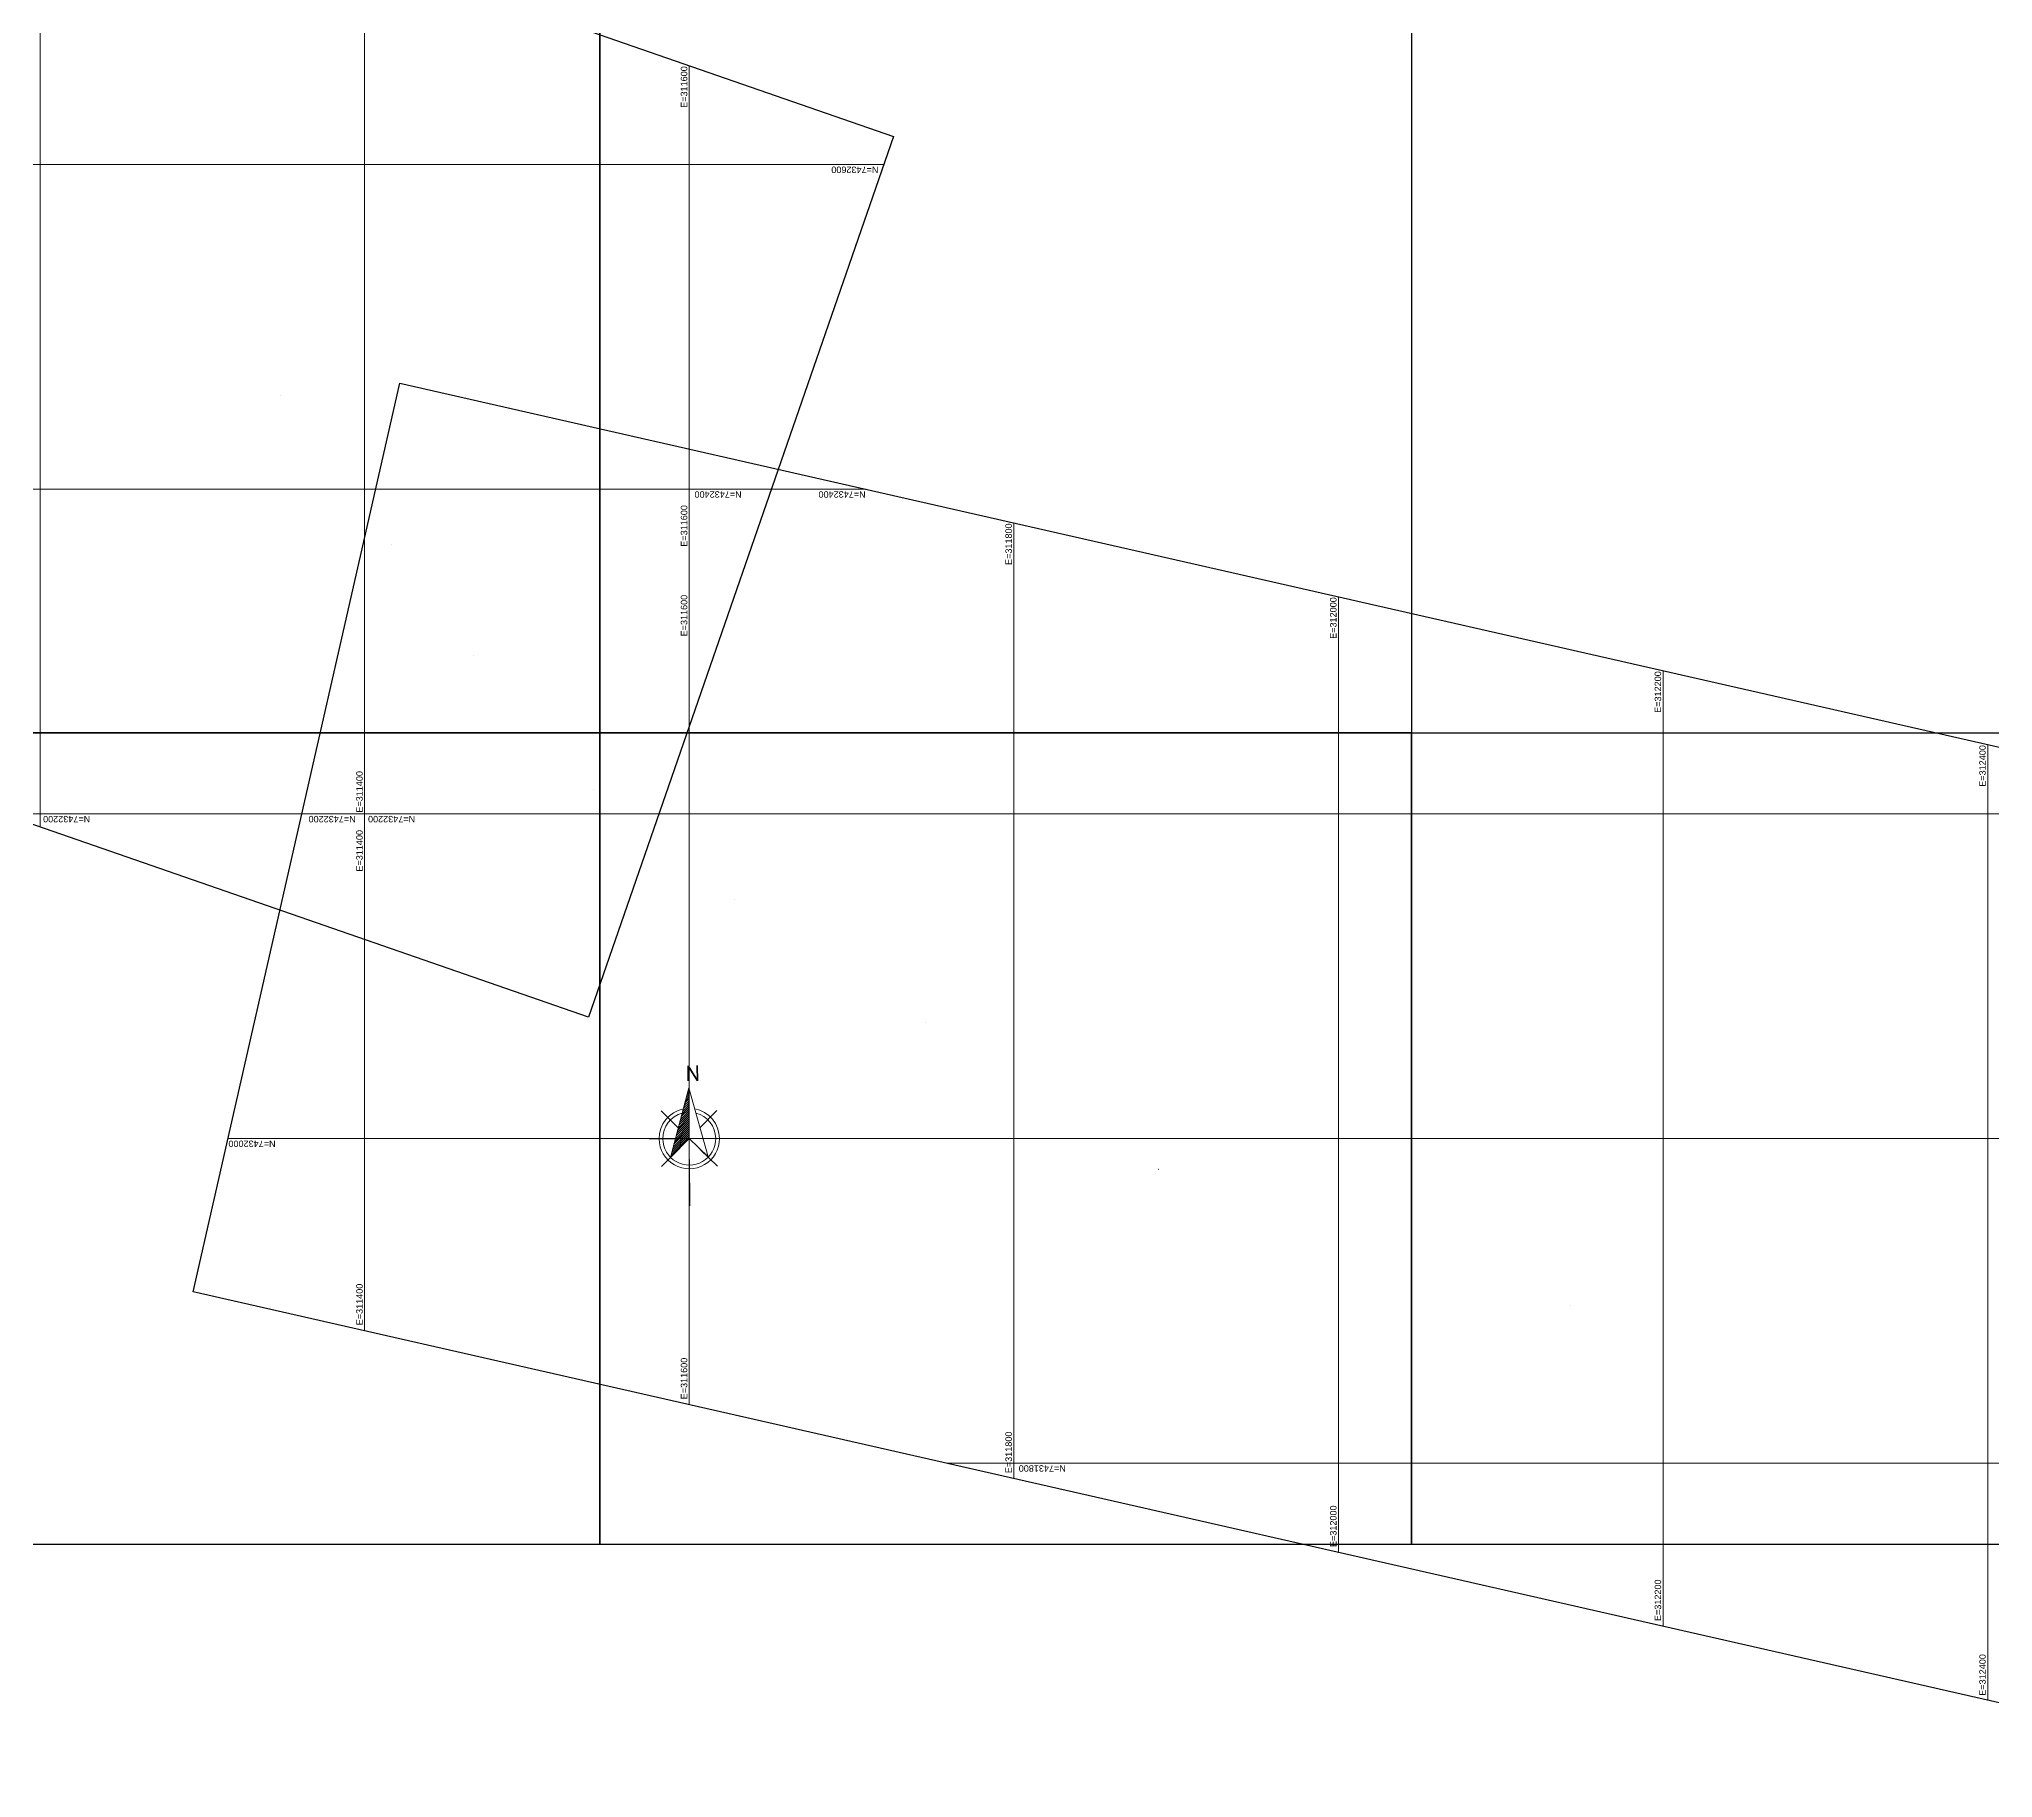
# Model space of a CAD drawing. Header units: metres. Extents: x 307545 to 341809, y 7387092 to 7434457.
# Drawn here: x 311199 to 312403, y 7431606 to 7432677 of the extents above; entities that cross this region are included whole.
import ezdxf
from ezdxf.enums import TextEntityAlignment as Align

# ---------------------------------------------------------------- set-up
doc = ezdxf.new("R2010")
doc.units = ezdxf.units.M
doc.header["$LTSCALE"] = 10
for name, color, linetype, lineweight in [('2 - TIC', 40, 'TIC_LINE', 30), ('A-NORTE', 2, 'Continuous', 9), ('F-VT-MALHA', 8, 'Continuous', 0)]:
    doc.layers.add(name, color=color, linetype=linetype, lineweight=lineweight)
doc.layers.add('A-IMAGENS', color=255, linetype='Continuous')
doc.layers.add('F-SC-MALHA-TXT', color=8, linetype='Continuous')
doc.layers.add('A-VIEWPORTS', color=2, linetype='Continuous', plot=False)
doc.styles.add('Arial', font='arial.ttf')
doc.styles.add('R200', font='simplex.shx', dxfattribs={"height": 5})
doc.styles.get("Standard").update_dxf_attribs({"font": 'arial.ttf'})
doc.linetypes.add('TIC_LINE', pattern='A,3.5,-0.25,["TIC",Standard,S=0.175,R=0,X=-0.05,Y=-0.1],-0.5', length=4.25)
doc.dimstyles.new('ISO-25', dxfattribs={"dimtxt": 2.5, "dimasz": 2.5, "dimexe": 1.25, "dimexo": 0.625, "dimtad": 1, "dimtxsty": 'Standard', "dimcen": 2.5, "dimadec": 0, "dimazin": 0, "dimtfac": 1, "dimtmove": 0, "dimatfit": 3, "dimfxl": 1, "dimarcsym": 0})
picture_1 = doc.add_image_def('image1.jpg', size_in_pixel=(5000, 5000))
picture_2 = doc.add_image_def('image2.jpg', size_in_pixel=(5000, 5000))
picture_3 = doc.add_image_def('image3.jpg', size_in_pixel=(5000, 5000))
picture_4 = doc.add_image_def('image8.jpg', size_in_pixel=(5000, 5000))
picture_5 = doc.add_image_def('image11.jpg', size_in_pixel=(5000, 5000))

# ---------------------------------------------------------------- blocks, each defined once
blk = doc.blocks.new('*U77')
at = {"layer": 'A-VIEWPORTS', "color": 2, "linetype": 'Continuous', "lineweight": -3}
blk.add_lwpolyline([(312610.1, 7431606.2), (311294.3, 7431905.7), (311421.7, 7432465.4), (312737.5, 7432165.9)], close=True, dxfattribs=at)
blk = doc.blocks.new('*U78')
at = {"layer": 'A-VIEWPORTS', "color": 2, "linetype": 'Continuous', "lineweight": -3}
blk.add_lwpolyline([(311537.9, 7432074.9), (310262.8, 7432516.9), (310450.8, 7433059.2), (311725.9, 7432617.3)], close=True, dxfattribs=at)
blk = doc.blocks.new('*X81')
at = {"color": 0}
for p, q in [((145.76, -415.33), (147.62, -413.47)), ((145.96, -414.6), (147.62, -412.94)), ((146.16, -413.87), (147.62, -412.41)), ((146.36, -413.14), (147.62, -411.88)), ((146.55, -412.41), (147.62, -411.35)), ((146.75, -411.68), (147.62, -410.82)), ((146.95, -410.95), (147.62, -410.29)), ((147.15, -410.22), (147.62, -409.76)), ((147.35, -409.49), (147.62, -409.23)), ((147.55, -408.76), (147.62, -408.7)), ((143.96, -421.9), (147.62, -418.24)), ((144.16, -421.17), (147.62, -417.71)), ((144.36, -420.44), (147.62, -417.18)), ((144.56, -419.71), (147.62, -416.65)), ((144.76, -418.98), (147.62, -416.12)), ((144.96, -418.25), (147.62, -415.59)), ((145.16, -417.52), (147.62, -415.06)), ((145.36, -416.79), (147.62, -414.53)), ((145.56, -416.06), (147.62, -414)), ((142.76, -426.28), (147.62, -421.42)), ((142.96, -425.55), (147.62, -420.89)), ((143.16, -424.82), (147.62, -420.36)), ((143.36, -424.09), (147.62, -419.83)), ((143.56, -423.36), (147.62, -419.3)), ((143.76, -422.63), (147.62, -418.77))]:
    blk.add_line(p, q, dxfattribs=at)
blk = doc.blocks.new('NORTE')
at = {"layer": 'A-NORTE'}
for p, q in [((0, 72.7), (0, 35.2)), ((-6.7, 48.2), (-17.2, 58.7)), ((6.7, 48.2), (17.2, 58.7)), ((-8.5, 41.5), (-24.7, 41.5)), ((8.5, 41.5), (24.7, 41.5)), ((-6.7, 34.8), (-17.2, 24.4)), ((0, 28.7), (0, 0)), ((6.7, 34.8), (17.2, 24.4))]:
    blk.add_line(p, q, dxfattribs=at)
blk.add_lwpolyline([(-11.7, 30), (0, 72.7), (11.6, 30.1), (0, 41.5), (-11.7, 30)], dxfattribs=at)
for points in [[(-18.6, 41.5, 1), (18.6, 41.5, 0.359415), (3.5, 59.8, 1)], [(-3.5, 59.8, 0.359415), (-18.6, 41.5, 1)]]:
    blk.add_lwpolyline(points, format="xyb", dxfattribs=at)
for start, end in [(105.027, 180), (0, 74.973), (180, 0)]:
    blk.add_arc((0, 41.5), 16.3, start, end, dxfattribs=at)
at = {"layer": 'A-NORTE', "xscale": 2.329019315242768, "yscale": 2.329019315242768, "zscale": 2.329019315242768}
blk.add_blockref('*X81', (-343.8, 1024.1), dxfattribs=at)
at = {"layer": 'A-NORTE', "style": 'R200'}
blk.add_attdef('N', (-2, 77), '', height=9.44, dxfattribs=at)

msp = doc.modelspace()

# ---------------------------------------------------------------- linework, layer by layer
at = {"layer": 'F-VT-MALHA'}
for p, q in [((311200, 7432799.6), (311200, 7432192)), ((311400, 7432730.2), (311400, 7432198.5)), ((311600, 7432660.9), (311600, 7432364.3)), ((310430.1, 7432600), (311719.9, 7432600)), ((310600.1, 7432400), (311643.1, 7432400)), ((311709, 7432400), (311643.1, 7432400)), ((311800, 7432379.3), (311800, 7431790.6)), ((311600, 7432364.3), (311600, 7431836.1)), ((312000, 7432333.8), (312000, 7431745.1)), ((312200, 7432288.2), (312200, 7431699.5)), ((312400, 7432242.7), (312400, 7431654)), ((311177.1, 7432200), (311401.8, 7432200)), ((311400, 7432198.5), (311400, 7431881.7)), ((311401.8, 7432200), (312525.3, 7432200)), ((311315.8, 7432000), (312601.3, 7432000)), ((311758.7, 7431800), (312654.3, 7431800))]:
    msp.add_line(p, q, dxfattribs=at)

# ---------------------------------------------------------------- block references
at = {"layer": 'A-NORTE', "rotation": 0.3942012420536032}
msp.add_blockref('NORTE', (311600.3, 7431958.5), dxfattribs=at).add_auto_attribs({'N': 'N'})
at = {"layer": 'A-VIEWPORTS', "color": 2, "linetype": 'Continuous', "lineweight": -3}
for name in ['*U78', '*U77']:
    msp.add_blockref(name, (0, 0), dxfattribs=at)

# ---------------------------------------------------------------- texts
at = {"layer": 'F-SC-MALHA-TXT', "style": 'Arial'}
for s, rotation, p in [('E=311600', 90, (311600, 7432660.6)), ('E=311800', 90, (311800, 7432379)), ('E=311600', 90, (311600, 7432335)), ('E=312000', 90, (312000, 7432333.5)), ('E=312200', 90, (312200, 7432287.9)), ('E=312400', 90, (312400, 7432242.4)), ('N=7432200', 180, (311201.9, 7432200)), ('N=7432200', 180, (311402.1, 7432200)), ('N=7432000', 180, (311316.1, 7432000)), ('N=7431800', 180, (311803, 7431800))]:
    msp.add_text(s, height=4, rotation=rotation, dxfattribs=at).set_placement(p, align=Align.BOTTOM_RIGHT)
for s, rotation, p in [('N=7432600', 180, (311716.6, 7432600)), ('E=311600', 90, (311600, 7432364.6)), ('N=7432400', 180, (311632.3, 7432400)), ('N=7432400', 180, (311708.7, 7432400)), ('E=311400', 90, (311400, 7432200.8)), ('N=7432200', 180, (311394.5, 7432200)), ('E=311400', 90, (311400, 7432164.5)), ('E=311400', 90, (311400, 7431885)), ('E=311600', 90, (311600, 7431839.4)), ('E=311800', 90, (311800, 7431793.9)), ('E=312000', 90, (312000, 7431748.4)), ('E=312200', 90, (312200, 7431702.8)), ('E=312400', 90, (312400, 7431656.8))]:
    msp.add_text(s, height=4, rotation=rotation, dxfattribs=at).set_placement(p, align=Align.BOTTOM_LEFT)

# ---------------------------------------------------------------- pictures from other files: only their frames are drawn
at = {"layer": 'A-IMAGENS', "transparency": 33554687}
image = msp.add_image(picture_4, insert=(311044.9, 7432250), size_in_units=(500, 500), dxfattribs=dict(at, brightness=90))
image.dxf.flags = 6
image = msp.add_image(picture_1, insert=(311544.9, 7432250), size_in_units=(500, 500), dxfattribs=dict(at, brightness=90))
image.dxf.flags = 6
image = msp.add_image(picture_5, insert=(311044.9, 7431750), size_in_units=(500, 500), dxfattribs=dict(at, brightness=90))
image.dxf.flags = 6
image = msp.add_image(picture_2, insert=(311544.9, 7431750), size_in_units=(500, 500), dxfattribs=dict(at, brightness=90))
image.dxf.flags = 6
image = msp.add_image(picture_3, insert=(312044.9, 7431750), size_in_units=(500, 500), dxfattribs=dict(at, brightness=90))
image.dxf.flags = 6

# ---------------------------------------------------------------- leaders
at = {"layer": '2 - TIC', "color": 40, "linetype": 'TIC_LINE', "lineweight": 30}
for points in [[(311347.9, 7432457.8), (311347.9, 7432457.8)], [(311416.6, 7432365.8), (311416.6, 7432365.8)], [(311467.2, 7432297.7), (311467.2, 7432297.6)], [(311540.8, 7432215.3), (311540.8, 7432215.2)], [(311627.9, 7432147.2), (311627.9, 7432147.2)], [(311745.6, 7432071.7), (311745.6, 7432071.7)], [(311889.2, 7431981.2), (311889.3, 7431981.2)], [(312143.2, 7431897.4), (312143.2, 7431897.4)]]:
    msp.add_leader(points, dimstyle='ISO-25', override={"dimscale": 1, "dimasz": 0.01}, dxfattribs=at)

doc.saveas('drawing.dxf')
